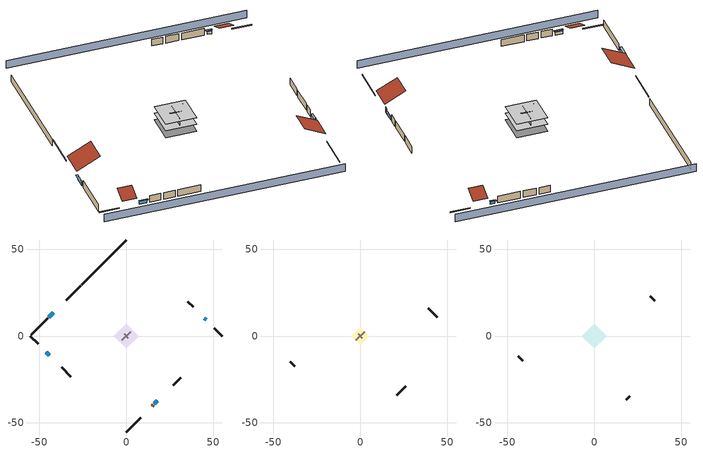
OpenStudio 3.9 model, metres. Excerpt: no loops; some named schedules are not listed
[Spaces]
conditioned space 1
 floor foundation (Slab2 construction): -7.11,0 0,7.11 7.11,0 0,-7.11 z-2.13
 floor adiabatic (AdiabaticFloorConstruction): -7.11,0 0,7.11 7.11,0 0,-7.11 z0.3
 wall outside (Wall3 construction): -45.09,10.1 -54.53,0.66 z0.3:2.74
 wall outside (Wall4 construction): 38.44,16.75 35.47,19.72 z0.3:2.74
 wall outside (Wall7 construction): 26.91,-28.27 31.27,-23.92 z0.3:2.74
 wall outside (Wall8 construction): -37.11,-18.08 -31.87,-23.32 z0.3:2.74
 wall outside (RimJoist1 construction): -26.28,28.91 -34.56,20.63 z0.3:0.61
 wall outside (RimJoist2 construction): 55.19,0 50.6,4.59 z0.3:0.61
 wall outside (RimJoist3 construction): 0,-55.19 8.28,-46.91 z0.3:0.61
 wall outside (RimJoist4 construction): -55.19,0 -50.6,-4.59 z0.3:0.61
 wall outside (AdiabaticWallConstruction): -41.85,13.34 -44.43,10.76 z0.3:1.52; 45.94,9.25 44.92,10.26 z0.3:1.28; 16.21,-38.98 17.83,-37.36 z0.3:1.31; -45.94,-9.25 -44.25,-10.94 z0.3:1.34
 wall outside (AdiabaticWallConstruction 1): 14.91,-40.28 15.56,-39.63 z0.3:2.34
 wall to garage 1 (Wall5 construction): -2.59,-2.59 2.59,2.59 z0.3:2.74
 wall to garage 1 (Wall6 construction): 1.29,-1.29 -1.29,1.29 z0.3:2.74
 wall foundation (FoundationWall1 construction): 0,55.19 -25.63,29.56 z-2.13:0.3
 window (WindowConstruction): -41.85,13.33 -44.43,10.76 z0.3:1.52
 window (WindowConstruction 1): 45.93,9.25 44.92,10.26 z0.3:1.28
 window (WindowConstruction 2): 16.21,-38.98 17.83,-37.36 z0.3:1.31
 window (WindowConstruction 3): -45.93,-9.25 -44.25,-10.94 z0.3:1.34
 door (Door): 14.91,-40.28 15.56,-39.63 z0.3:2.34
 ceiling adiabatic (AdiabaticFloorConstruction): 0,-7.11 7.11,0 0,7.11 -7.11,0 z0.3
garage 1
 floor foundation (Slab1 construction): -5.17,0 0,5.17 5.17,0 0,-5.17 z0
 wall outside (Wall1 construction): 44.27,10.92 39.09,16.09 z0.3:2.74
 wall outside (Wall2 construction): 21.09,-34.1 26.26,-28.93 z0.3:2.74
 wall outside (Wall12 construction): -40.36,-14.83 -37.77,-17.42 z0.3:2.74
attic - vented 1
 floor to garage 1 (Floor1 construction): -5.17,0 0,5.17 5.17,0 0,-5.17 z2.74
 floor to conditioned space 1 (Floor2 construction Reversed): -7.11,0 0,7.11 7.11,0 0,-7.11 z2.74
 wall outside (Wall9 construction): 34.81,20.38 32.23,22.96 z0.3:2.74
 wall outside (Wall10 construction): -43.59,-11.6 -41.01,-14.18 z0.3:2.74
 wall outside (Wall11 construction): 18.49,-36.7 20.43,-34.76 z0.3:2.74
 roof outside (Roof1 construction): -41.2,13.99,2.74 -35.85,8.64,6.53 -29.87,14.62,6.53 -35.22,19.97,2.74
 roof outside (Roof2 construction): 46.59,8.6,2.74 43.6,5.6,4.86 46.95,2.25,4.86 49.94,5.25,2.74
 roof outside (Roof3 construction): -46.59,-8.6,2.74 -43.6,-5.6,4.86 -46.95,-2.25,4.86 -49.94,-5.25,2.74
 roof outside (Roof4 construction): 14.25,-40.94,2.74 9.49,-36.18,6.11 4.18,-41.5,6.11 8.93,-46.26,2.74
shading: -58.42,-3.23 -3.23,-58.42 / 58.42,3.23 3.23,58.42 z0:2.74; -44.64,10.54 -41.64,13.55 -42.07,13.98 -45.08,10.97 z1.83; 44.71,10.48 46.15,9.04 46.58,9.47 45.14,10.91 z1.58; 18.05,-37.14 16,-39.19 16.43,-39.62 18.48,-37.57 z1.62; -44.03,-11.16 -46.15,-9.04 -46.58,-9.47 -44.46,-11.59 z1.65
[Site]
Portland Intl Arpt_OR: Latitude {deg}=45.59; Longitude {deg}=-122.6; Time Zone {hr}=-8; Elevation {m}=33; Terrain=Suburbs; Keep Site Location Information=Yes
[Site:GroundTemperature:Shallow]
10.2558, 8.96328, 8.85977, 9.47314, 11.9355, 14.3863, 16.5111, 17.8571, 17.9714, 16.8767, 14.8061, 12.4304
[Site:WaterMainsTemperature]
Calculation Method=Schedule; Temperature Schedule=mains temperature schedule
[Building]
Building 1
[Material] Roughness=Rough
Name | Thickness {m} | Conductivity {W/m-K} | Density {kg/m3} | Specific Heat {J/kg-K} | Thermal Absorptance | Solar Absorptance | Visible Absorptance
asphalt or fiberglass shingles | 0.00635 | 0.162714 | 1121.4 | 1465.45 | 0.9 | 0.85 | 0.85
roof rigid ins | 0.00281632 | 0.029427 | 32.04 | 1214.23 | 0.9 | 0.7 | 0.7
osb sheathing 0.5 in. | 0.0127 | 0.115458 | 512.64 | 1214.23 | 0.9 | 0.6 | 0.6
wood siding | 0.0254 | 0.102417 | 544.68 | 1172.36 | 0.9 | 0.85 | 0.85
osb sheathing 0.5 in. 1 | 0.0127 | 0.115458 | 512.64 | 1214.23 | 0.9 | 0.7 | 0.7
wall stud and cavity | 0.1397 | 0.727959 | 139.0536 | 1170.24 | 0.9 | 0.6 | 0.6
wall stud and cavity 1 | 0.1397 | 0.550994 | 139.0536 | 1170.24 | 0.9 | 0.7 | 0.7
gypsum board | 0.0127 | 0.160291 | 801 | 837.4 | 0.9 | 0.6 | 0.6
osb sheathing 0.5 in. 2; osb sheathing 0.5 in. 3 | 0.0127 | 0.115458 | 512.64 | 1214.23
wall stud and cavity 2 | 0.1397 | 0.335416 | 139.0536 | 1170.24 | 0.9 | 0.7 | 0.7
rim joist stud and cavity | 0.0508 | 0.178688 | 50.32683 | 1063.81 | 0.9 | 0.6 | 0.6
ceiling stud and cavity | 0.1397 | 1.39189 | 65.682 | 1177.47 | 0.9 | 0.7 | 0.7
ceiling loosefill ins | 0.169333 | 0.0480833 | 16.02 | 1046.75 | 0.9 | 0.7 | 0.7
ceiling stud and cavity 1 | 0.1397 | 0.0824711 | 65.682 | 1177.47 | 0.9 | 0.7 | 0.7
concrete 4.0 in. | 0.1016 | 1.803125 | 2242.8 | 837.4 | 0.9 | 0.7 | 0.7
concrete 8.0 in. | 0.2032 | 1.803125 | 2242.8 | 837.4 | 0.9 | 0.7 | 0.7
gypsum board 1 | 0.0127 | 0.160291 | 801 | 837.4 | 0.9 | 0.7 | 0.7
floor covering | 0.0127 | 0.0450781 | 54.468 | 1339.84 | 0.9 | 0.9 | 0.9
wood siding 1; wood siding 2 | 0.0254 | 0.102417 | 544.68 | 1172.36
wall rigid ins; floor rigid ins | 0.512978 | 0.029427 | 32.04 | 1214.23 | 0.9 | 0.7 | 0.7
wall stud and cavity 3 | 0.0889 | 0.380278 | 52.3479 | 1209.89 | 0.9 | 0.7 | 0.7
door material | 0.04445 | 0.0612267 | 512.64 | 1214.23 | 0.9 | 0.7 | 0.7
floor stud and cavity | 0.1397 | 1.75129 | 37.0049 | 1207.88 | 0.9 | 0.7 | 0.7
osb sheathing 0.75 in. | 0.01905 | 0.115458 | 512.64 | 1214.23 | 0.9 | 0.7 | 0.7
floor covering 1 | 0.0127 | 0.0433444 | 54.468 | 1339.84 | 0.9 | 0.6 | 0.6
wall stud and cavity 4 | 0.0889 | 0.391764 | 83.0341 | 1211.67 | 0.9 | 0.7 | 0.7
furniture material conditioned space 1; furniture material garage 1 | 0.1524 | 0.115458 | 640.8 | 1214.23 | 0.9 | 0.6 | 0.6
[Construction]
Roof1 construction; Roof2 construction; Roof3 construction; Roof4 construction: asphalt or fiberglass shingles, roof rigid ins, osb sheathing 0.5 in.
Wall1 construction; Wall2 construction: wood siding, osb sheathing 0.5 in. 1, wall stud and cavity
Wall3 construction; Wall4 construction: wood siding, osb sheathing 0.5 in. 1, wall stud and cavity 1, gypsum board
Wall5 construction: osb sheathing 0.5 in. 2, wall stud and cavity 2, gypsum board
Wall6 construction: osb sheathing 0.5 in. 3, wall stud and cavity 2, gypsum board
Wall7 construction; Wall8 construction: wood siding, osb sheathing 0.5 in. 2, wall stud and cavity 1, gypsum board
Wall9 construction; Wall10 construction; Wall11 construction; Wall12 construction: wood siding, osb sheathing 0.5 in. 2, wall stud and cavity
RimJoist1 construction; RimJoist2 construction; RimJoist3 construction; RimJoist4 construction: wood siding, rim joist stud and cavity
Floor1 construction: ceiling stud and cavity
Floor2 construction Reversed: gypsum board, ceiling stud and cavity 1, ceiling loosefill ins
Slab1 construction: concrete 4.0 in.
FoundationWall1 construction: concrete 8.0 in., gypsum board 1
Slab2 construction: concrete 4.0 in., floor covering
WindowConstruction; WindowConstruction 1; WindowConstruction 2; WindowConstruction 3: WindowMaterial
AdiabaticWallConstruction: wood siding 1, wall rigid ins, wall stud and cavity 3, gypsum board
Door: door material
AdiabaticWallConstruction 1: wood siding 2, wall rigid ins, wall stud and cavity 3, gypsum board
AdiabaticFloorConstruction: floor stud and cavity, floor rigid ins, osb sheathing 0.75 in., floor covering 1
PartitionWallConstruction: gypsum board, wall stud and cavity 4, gypsum board
furniture construction conditioned space 1: furniture material conditioned space 1
furniture construction garage 1: furniture material garage 1
[WindowMaterial:SimpleGlazingSystem]
WindowMaterial: U-Factor {W/m2-K}=2.78222; Solar Heat Gain Coefficient=0.56
[ThermalZone] Multiplier=1; Use Ideal Air Loads=No
Name | Volume {m3} | Thermostat
conditioned space | 493.619 | conditioned space temperature setpoint
attic - vented | 143.458
garage | 130.484
[Sizing:Zone] Zone Cooling Design Supply Air Temperature Input Method=SupplyAirTemperature; Zone Cooling Design Supply Air Temperature {C}=14; Zone Cooling Design Supply Air Temperature Difference {deltaC}=11.11; Zone Heating Design Supply Air Temperature Input Method=SupplyAirTemperature; Zone Heating Design Supply Air Temperature {C}=40; Zone Heating Design Supply Air Temperature Difference {deltaC}=11.11; Zone Cooling Design Supply Air Humidity Ratio {kg-H2O/kg-air}=0.0085; Zone Heating Design Supply Air Humidity Ratio {kg-H2O/kg-air}=0.008; Cooling Design Air Flow Method=DesignDay; Heating Design Air Flow Method=DesignDay; Account for Dedicated Outdoor Air System=No; Dedicated Outdoor Air System Control Strategy=NeutralSupplyAir; Dedicated Outdoor Air Low Setpoint Temperature for Design {C}=autosize; Dedicated Outdoor Air High Setpoint Temperature for Design {C}=autosize; Zone Load Sizing Method=Sensible Load Only No Latent Load; Zone Latent Cooling Design Supply Air Humidity Ratio Input Method=HumidityRatioDifference; Zone Cooling Design Supply Air Humidity Ratio Difference {kgWater/kgDryAir}=0.005; Zone Latent Heating Design Supply Air Humidity Ratio Input Method=HumidityRatioDifference; Zone Humidification Design Supply Air Humidity Ratio Difference {kgWater/kgDryAir}=0.005; Sizing Option=Coincident
attic - vented; garage
[Space]
Name | Thermal Zone | Volume {m3}
conditioned space 1 | conditioned space | 493.619
attic - vented 1 | attic - vented | 143.458
garage 1 | garage | 130.484
[ThermostatSetpoint:DualSetpoint]
conditioned space temperature setpoint: Heating Setpoint Temperature Schedule=heating setpoint; Cooling Setpoint Temperature Schedule=cooling setpoint; Temperature Difference Between Cutout And Setpoint {deltaC}=0
[Foundation:Kiva] Wall Depth Below Slab {m}=0.2032
Name | Initial Indoor Air Temperature {C} | Wall Height Above Grade {m}
Foundation Kiva 1 | 13.4258 | 0.1016
Foundation Kiva 2 | 22.2222 | 0.3048
[Foundation:Kiva:Settings]
Soil Conductivity {W/m-K}=1.9041; Soil Density {kg/m3}=1842.3; Soil Specific Heat {J/kg-K}=418.7; Ground Solar Absorptivity=0.9; Ground Thermal Absorptivity=0.9; Ground Surface Roughness {m}=0.03; Far-Field Width {m}=40; Deep-Ground Boundary Condition=ZeroFlux; Deep-Ground Depth {m}=40; Minimum Cell Dimension {m}=0.2; Maximum Cell Growth Coefficient=3; Simulation Timestep=Timestep
[SurfaceProperty:ExposedFoundationPerimeter] Exposed Perimeter Calculation Method=TotalExposedPerimeter
Name | Total Exposed Perimeter {m}
Slab1 | 18.288
Slab2 | 36.24072
[SurfaceProperty:IncidentSolarMultiplier] Incident Solar Multiplier=1; Incident Solar Multiplier Schedule=trans schedule winter=0.85 summer=0.7
Window1; Window2; Window3; Window4
[InternalMass:Definition] Design Level Calculation Method=SurfaceArea
Name | Construction | Surface Area {m2}
partition wall mass | PartitionWallConstruction | 202.436
furniture mass conditioned space 1 | furniture construction conditioned space 1 | 80.97429
furniture mass garage 1 | furniture construction garage 1 | 5.35122
[InternalMass] Multiplier=1
Name | Internal Mass Definition | Space or SpaceType
partition wall mass | partition wall mass | conditioned space 1
furniture mass conditioned space 1 | furniture mass conditioned space 1 | conditioned space 1
furniture mass garage 1 | furniture mass garage 1 | garage 1
[Fan:SystemModel]
central ac and furnace supply fan: Availability Schedule=Always On Discrete; Design Maximum Air Flow Rate {m3/s}=0.350657; Speed Control Method=Discrete; Electric Power Minimum Flow Rate Fraction=0.2; Design Pressure Rise {Pa}=500; Motor Efficiency=1; Motor In Air Stream Fraction=1; Design Electric Power Consumption {W}=autosize; Design Power Sizing Method=PowerPerFlow; Electric Power Per Unit Flow Rate {W/(m3/s)}=1059.44; Electric Power Per Unit Flow Rate Per Unit Pressure {W-s/m3-Pa}=1.66667; Fan Total Efficiency=0.7; Motor Loss Radiative Fraction=0; Speed Flow Fraction 1=0.88022; Speed Electric Power Fraction 1=0.68197; Speed Flow Fraction 2=1; Speed Electric Power Fraction 2=1
[EnergyManagementSystem:Sensor]
Name | Output Variable or Output Meter Index Key | Output Variable or Output Meter
central_ac_and_furnace_supply_fan_s; central_ac_and_furnace_supply_fan_s_1 | central ac and furnace supply fan | Fan Electricity Energy
water_heater_amb_temp; fridge_tin_s_1 | garage | Zone Mean Air Temperature
water_heater_amb_rh | garage | Zone Air Relative Humidity
water_heater_T_set | water heater setpoint | Schedule Value
out_pb_s |  | Site Outdoor Air Barometric Pressure
out_wt_s |  | Site Outdoor Air Humidity Ratio
site_vw_s |  | Site Wind Speed
cool_season | cooling season schedule | Schedule Value
central_ac_and_furnace_airloop_Fan_RTF_s | central ac and furnace supply fan | Fan Runtime Fraction Speed 1
central_ac_and_furnace_airloop_Fan_RTF_s_1 | central ac and furnace supply fan | Fan Runtime Fraction Speed 2
natural_vent_s | natural vent schedule | Schedule Value
htg_sp_s | heating setpoint | Schedule Value
clg_sp_s | cooling setpoint | Schedule Value
mech_vent_range_fan_0_sch_s | mech vent range fan 0 schedule | Schedule Value
mech_vent_bath_fan_0_sch_s | mech vent bath fan 0 schedule | Schedule Value
clothes_dryer_exhaust_0_sch_s | clothes_dryer | Schedule Value
htg_load_cond |  | Heating:EnergyTransfer:Zone:CONDITIONED SPACE
clg_load_cond |  | Cooling:EnergyTransfer:Zone:CONDITIONED SPACE
s_conv | Floor2 | Surface Inside Face Convection Heat Gain Energy
s_ig | Floor2 | Surface Inside Face Internal Gains Radiation Heat Gain Energy
s_sol | Floor2 | Surface Inside Face Solar Radiation Heat Gain Energy
s_lgt | Floor2 | Surface Inside Face Lights Radiation Heat Gain Energy
s_surf | Floor2 | Surface Inside Face Net Surface Thermal Radiation Heat Gain Energy
s_conv_1 | FoundationWall1 | Surface Inside Face Convection Heat Gain Energy
s_ig_1 | FoundationWall1 | Surface Inside Face Internal Gains Radiation Heat Gain Energy
s_sol_1 | FoundationWall1 | Surface Inside Face Solar Radiation Heat Gain Energy
s_lgt_1 | FoundationWall1 | Surface Inside Face Lights Radiation Heat Gain Energy
s_surf_1 | FoundationWall1 | Surface Inside Face Net Surface Thermal Radiation Heat Gain Energy
s_conv_2 | inferred conditioned ceiling | Surface Inside Face Convection Heat Gain Energy
s_ig_2 | inferred conditioned ceiling | Surface Inside Face Internal Gains Radiation Heat Gain Energy
s_sol_2 | inferred conditioned ceiling | Surface Inside Face Solar Radiation Heat Gain Energy
s_lgt_2 | inferred conditioned ceiling | Surface Inside Face Lights Radiation Heat Gain Energy
s_surf_2 | inferred conditioned ceiling | Surface Inside Face Net Surface Thermal Radiation Heat Gain Energy
s_conv_3 | inferred conditioned floor | Surface Inside Face Convection Heat Gain Energy
s_ig_3 | inferred conditioned floor | Surface Inside Face Internal Gains Radiation Heat Gain Energy
s_sol_3 | inferred conditioned floor | Surface Inside Face Solar Radiation Heat Gain Energy
s_lgt_3 | inferred conditioned floor | Surface Inside Face Lights Radiation Heat Gain Energy
s_surf_3 | inferred conditioned floor | Surface Inside Face Net Surface Thermal Radiation Heat Gain Energy
s_conv_4 | RimJoist1 | Surface Inside Face Convection Heat Gain Energy
s_ig_4 | RimJoist1 | Surface Inside Face Internal Gains Radiation Heat Gain Energy
s_sol_4 | RimJoist1 | Surface Inside Face Solar Radiation Heat Gain Energy
s_lgt_4 | RimJoist1 | Surface Inside Face Lights Radiation Heat Gain Energy
s_surf_4 | RimJoist1 | Surface Inside Face Net Surface Thermal Radiation Heat Gain Energy
s_conv_5 | RimJoist2 | Surface Inside Face Convection Heat Gain Energy
s_ig_5 | RimJoist2 | Surface Inside Face Internal Gains Radiation Heat Gain Energy
s_sol_5 | RimJoist2 | Surface Inside Face Solar Radiation Heat Gain Energy
s_lgt_5 | RimJoist2 | Surface Inside Face Lights Radiation Heat Gain Energy
s_surf_5 | RimJoist2 | Surface Inside Face Net Surface Thermal Radiation Heat Gain Energy
s_conv_6 | RimJoist3 | Surface Inside Face Convection Heat Gain Energy
s_ig_6 | RimJoist3 | Surface Inside Face Internal Gains Radiation Heat Gain Energy
s_sol_6 | RimJoist3 | Surface Inside Face Solar Radiation Heat Gain Energy
s_lgt_6 | RimJoist3 | Surface Inside Face Lights Radiation Heat Gain Energy
s_surf_6 | RimJoist3 | Surface Inside Face Net Surface Thermal Radiation Heat Gain Energy
s_conv_7 | RimJoist4 | Surface Inside Face Convection Heat Gain Energy
s_ig_7 | RimJoist4 | Surface Inside Face Internal Gains Radiation Heat Gain Energy
s_sol_7 | RimJoist4 | Surface Inside Face Solar Radiation Heat Gain Energy
s_lgt_7 | RimJoist4 | Surface Inside Face Lights Radiation Heat Gain Energy
s_surf_7 | RimJoist4 | Surface Inside Face Net Surface Thermal Radiation Heat Gain Energy
s_conv_8 | Slab2 | Surface Inside Face Convection Heat Gain Energy
s_ig_8 | Slab2 | Surface Inside Face Internal Gains Radiation Heat Gain Energy
s_sol_8 | Slab2 | Surface Inside Face Solar Radiation Heat Gain Energy
s_lgt_8 | Slab2 | Surface Inside Face Lights Radiation Heat Gain Energy
s_surf_8 | Slab2 | Surface Inside Face Net Surface Thermal Radiation Heat Gain Energy
ss_sol | Door1 | Surface Inside Face Solar Radiation Heat Gain Energy
ss_lgt | Door1 | Surface Inside Face Lights Radiation Heat Gain Energy
ss_conv | Door1 | Surface Inside Face Convection Heat Gain Energy
ss_ig | Door1 | Surface Inside Face Internal Gains Radiation Heat Gain Energy
ss_surf | Door1 | Surface Inside Face Net Surface Thermal Radiation Heat Gain Energy
ss_conv_1 | Window1 | Surface Inside Face Convection Heat Gain Energy
ss_ig_1 | Window1 | Surface Inside Face Internal Gains Radiation Heat Gain Energy
ss_surf_1 | Window1 | Surface Inside Face Net Surface Thermal Radiation Heat Gain Energy
ss_trans_in | Window1 | Surface Window Transmitted Solar Radiation Rate
ss_back_out | Window1 | Surface Window Shortwave from Zone Back Out Window Heat Transfer Rate
ss_trans_out | Window1 | Surface Inside Face Initial Transmitted Diffuse Transmitted Out Window Solar Radiation Rate
ss_conv_2 | Window2 | Surface Inside Face Convection Heat Gain Energy
ss_ig_2 | Window2 | Surface Inside Face Internal Gains Radiation Heat Gain Energy
ss_surf_2 | Window2 | Surface Inside Face Net Surface Thermal Radiation Heat Gain Energy
ss_trans_in_1 | Window2 | Surface Window Transmitted Solar Radiation Rate
ss_back_out_1 | Window2 | Surface Window Shortwave from Zone Back Out Window Heat Transfer Rate
ss_trans_out_1 | Window2 | Surface Inside Face Initial Transmitted Diffuse Transmitted Out Window Solar Radiation Rate
ss_conv_3 | Window3 | Surface Inside Face Convection Heat Gain Energy
ss_ig_3 | Window3 | Surface Inside Face Internal Gains Radiation Heat Gain Energy
ss_surf_3 | Window3 | Surface Inside Face Net Surface Thermal Radiation Heat Gain Energy
ss_trans_in_2 | Window3 | Surface Window Transmitted Solar Radiation Rate
ss_back_out_2 | Window3 | Surface Window Shortwave from Zone Back Out Window Heat Transfer Rate
ss_trans_out_2 | Window3 | Surface Inside Face Initial Transmitted Diffuse Transmitted Out Window Solar Radiation Rate
ss_conv_4 | Window4 | Surface Inside Face Convection Heat Gain Energy
ss_ig_4 | Window4 | Surface Inside Face Internal Gains Radiation Heat Gain Energy
ss_surf_4 | Window4 | Surface Inside Face Net Surface Thermal Radiation Heat Gain Energy
ss_trans_in_3 | Window4 | Surface Window Transmitted Solar Radiation Rate
ss_back_out_3 | Window4 | Surface Window Shortwave from Zone Back Out Window Heat Transfer Rate
ss_trans_out_3 | Window4 | Surface Inside Face Initial Transmitted Diffuse Transmitted Out Window Solar Radiation Rate
s_conv_9 | Wall3 | Surface Inside Face Convection Heat Gain Energy
s_ig_9 | Wall3 | Surface Inside Face Internal Gains Radiation Heat Gain Energy
s_sol_9 | Wall3 | Surface Inside Face Solar Radiation Heat Gain Energy
s_lgt_9 | Wall3 | Surface Inside Face Lights Radiation Heat Gain Energy
s_surf_9 | Wall3 | Surface Inside Face Net Surface Thermal Radiation Heat Gain Energy
s_conv_10 | Wall4 | Surface Inside Face Convection Heat Gain Energy
s_ig_10 | Wall4 | Surface Inside Face Internal Gains Radiation Heat Gain Energy
s_sol_10 | Wall4 | Surface Inside Face Solar Radiation Heat Gain Energy
s_lgt_10 | Wall4 | Surface Inside Face Lights Radiation Heat Gain Energy
s_surf_10 | Wall4 | Surface Inside Face Net Surface Thermal Radiation Heat Gain Energy
s_conv_11 | Wall5 | Surface Inside Face Convection Heat Gain Energy
s_ig_11 | Wall5 | Surface Inside Face Internal Gains Radiation Heat Gain Energy
s_sol_11 | Wall5 | Surface Inside Face Solar Radiation Heat Gain Energy
s_lgt_11 | Wall5 | Surface Inside Face Lights Radiation Heat Gain Energy
s_surf_11 | Wall5 | Surface Inside Face Net Surface Thermal Radiation Heat Gain Energy
s_conv_12 | Wall6 | Surface Inside Face Convection Heat Gain Energy
s_ig_12 | Wall6 | Surface Inside Face Internal Gains Radiation Heat Gain Energy
[OtherEquipment:Definition] Design Level Calculation Method=EquipmentLevel
Name | Design Level {W} | Fraction Latent | Fraction Radiant | Fraction Lost
water heater sens; mech vent house fan sensible load | 0 | 0 | 0 | 0
water heater lat; mech vent house fan latent load | 0 | 1 | 0 | 0
water heater energy adjustment1 | 0.01 | 0 | 0 | 1
clothes dryer 2 | 3092.72 | 0.015 | 0.081 | 0.85
cooking range 2 | 1735.89 | 0.16 | 0.384 | 0.2
general water use sensible | -79.8895 | 0 | 0.6 | 0
general water use latent | 81.0615 | 1 | 0 | 0
[OtherEquipment]
Name | Other Equipment Definition | Space or SpaceType | Schedule | Fuel Type
water heater sens | water heater sens | garage 1 | Always On Discrete
water heater lat | water heater lat | garage 1 | Always On Discrete
water heater energy adjustment1 | water heater energy adjustment1 | garage 1 | Always On Discrete | Electricity
clothes dryer 1 | clothes dryer 2 | conditioned space 1 | clothes_dryer | NaturalGas
cooking range 1 | cooking range 2 | conditioned space 1 | cooking_range | NaturalGas
general water use sensible | general water use sensible | conditioned space 1 | general water use schedule
general water use latent | general water use latent | conditioned space 1 | general water use schedule
mech vent house fan sensible load | mech vent house fan sensible load | conditioned space 1 | Always On Discrete
mech vent house fan latent load | mech vent house fan latent load | conditioned space 1 | Always On Discrete
[ElectricEquipment:Definition] Design Level Calculation Method=EquipmentLevel
Name | Design Level {W} | Fraction Latent | Fraction Radiant | Fraction Lost
clothes washer | 419.535 | 0.03 | 0.162 | 0.7
clothes dryer | 232.795 | 0.015 | 0.081 | 0.85
dishwasher | 660.765 | 0.3 | 0.18 | 0.4
fridge | 49.4292 | 0 | 0.6 | 0
fridge 2 | 80.4475 | 0 | 0.6 | 0
cooking range | 59.2312 | 0.16 | 0.384 | 0.2
misc tv | 510.158 | 0 | 0.6 | 0
misc plug loads | 427.935 | 0.021 | 0.558 | 0.049
whole house fan; mech vent house fan | 0 | 0 | 0 | 1
mech vent house fan cfis | 0 | 0 | 0 | 0
mech vent range fan 0; mech vent bath fan 0 | 30 | 0 | 0 | 1
[ElectricEquipment]
Name | Electric Equipment Definition | Space or SpaceType | Schedule
clothes washer | clothes washer | conditioned space 1 | clothes_washer
clothes dryer | clothes dryer | conditioned space 1 | clothes_dryer
dishwasher | dishwasher | conditioned space 1 | dishwasher
fridge | fridge | conditioned space 1 | fridge schedule
fridge 1 | fridge 2 | garage 1 | fridge schedule 1
cooking range | cooking range | conditioned space 1 | cooking_range
misc tv | misc tv | conditioned space 1 | plug_loads_tv
misc plug loads | misc plug loads | conditioned space 1 | plug_loads_other
whole house fan | whole house fan | conditioned space 1 | Always On Discrete
mech vent house fan | mech vent house fan | conditioned space 1 | mech vent house fan schedule
mech vent house fan cfis | mech vent house fan cfis | conditioned space 1 | mech vent house fan cfis schedule
mech vent range fan 0 | mech vent range fan 0 | conditioned space 1 | mech vent range fan 0 schedule
mech vent bath fan 0 | mech vent bath fan 0 | conditioned space 1 | mech vent bath fan 0 schedule
[WaterUse:Equipment:Definition]
Name | Peak Flow Rate {m3/s}
clothes washer | 1.9212e-06
dishwasher | 4.69127e-06
[Lights:Definition] Design Level Calculation Method=LightingLevel; Fraction Radiant=0.6; Fraction Visible=0.2; Return Air Fraction=0
Name | Lighting Level {W}
interior lighting | 264.102
garage lighting | 7.63805
[Lights] Fraction Replaceable=1
Name | Lights Definition | Space or SpaceType | Schedule
interior lighting | interior lighting | conditioned space 1 | lighting_interior
garage lighting | garage lighting | garage 1 | lighting_garage
[Exterior:Lights:Definition]
exterior lighting: Design Level {W}=8.01452
[Exterior:Lights]
exterior lighting: Exterior Lights Definition=exterior lighting; Schedule=exterior lighting schedule
[People:Definition]
occupants: Number of People Calculation Method=People; Number of People {people}=4; Fraction Radiant=0.314171; Sensible Heat Fraction=0.56303; Carbon Dioxide Generation Rate {m3/s-W}=0; Enable ASHRAE 55 Comfort Warnings=No; Mean Radiant Temperature Calculation Type=EnclosureAveraged
[People]
occupants: People Definition=occupants; Space or SpaceType=conditioned space 1; Number of People Schedule=occupants; Activity Level Schedule=occupants activity schedule; Multiplier=1
[SpaceInfiltration:DesignFlowRate] Space or SpaceType=conditioned space 1; Schedule=Always On Discrete; Design Flow Rate Calculation Method=Flow/Space; Design Flow Rate {m3/s}=0
natural vent flow; whole house fan flow; infil flow
[ZoneMixing]
whole house fan mix: Zone or Space=attic - vented; Schedule=Always On Continuous; Design Flow Rate Calculation Method=Flow/Zone; Design Flow Rate {m3/s}=0; Source Zone or Space=conditioned space
[SpaceInfiltration:EffectiveLeakageArea] Schedule=Always On Discrete
Name | Space or SpaceType | Effective Air Leakage Area {cm2} | Stack Coefficient | Wind Coefficient
infil garage 1 | garage 1 | 407.755 | 0.000129147 | 4.64657e-05
infil attic - vented 1 | attic - vented 1 | 5157.15 | 0.000193418 | 3.6786e-05
